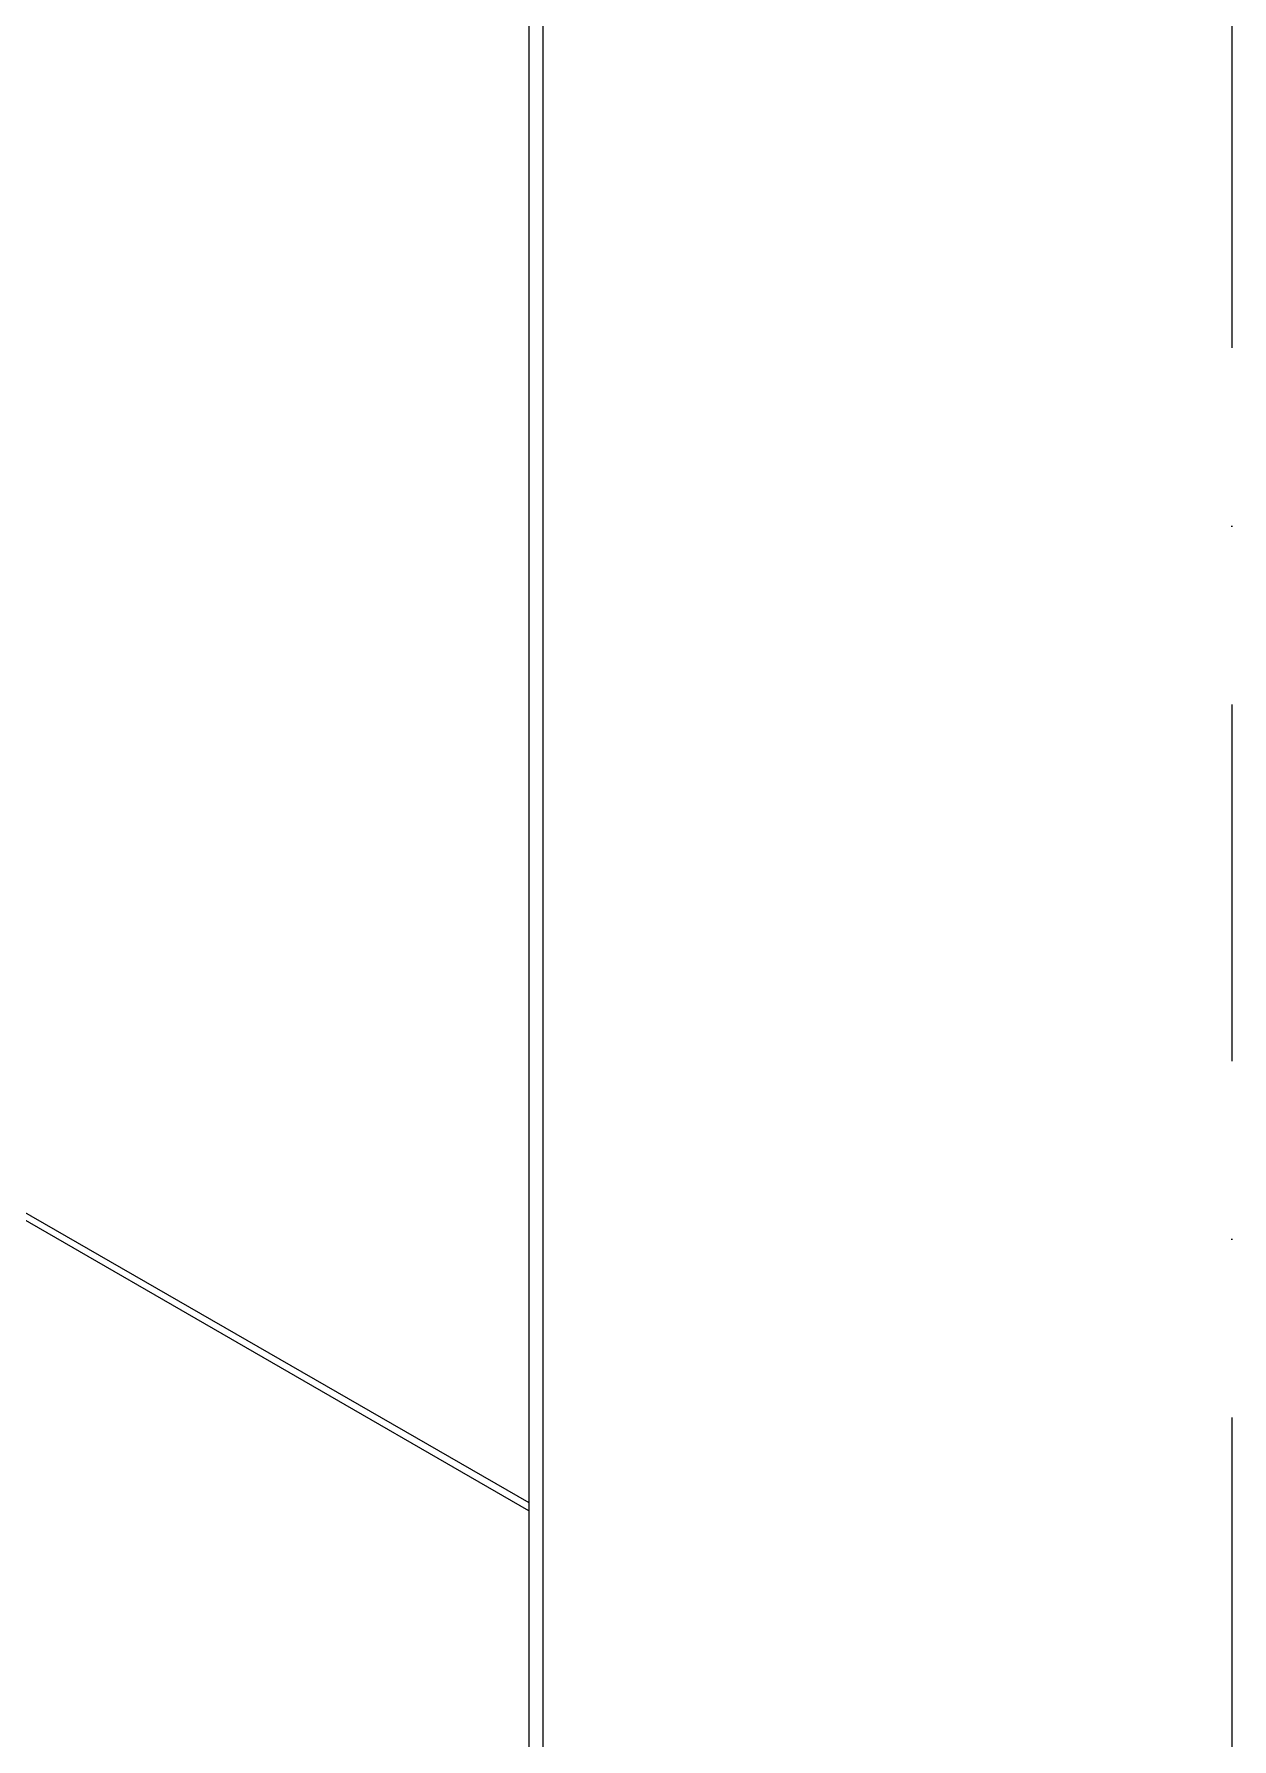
# Model space of a CAD drawing. Header units: centimetres. Extents: x 6807 to 16527, y -130 to 6110.
# Drawn here: x 14819 to 16527, y 1587 to 4017 of the extents above; entities that cross this region are included whole.
import ezdxf

# ---------------------------------------------------------------- set-up
doc = ezdxf.new("R2010")
doc.units = ezdxf.units.CM
doc.header["$LTSCALE"] = 10
doc.linetypes.add('DASHDOT', pattern=[25.4, 12.7, -6.35, 0, -6.35])
doc.layers.add('A-MURO', color=2, linetype='Continuous')
doc.layers.add('A-PISOS-NIVEL', color=1, linetype='Continuous')

msp = doc.modelspace()

# ---------------------------------------------------------------- linework, layer by layer
at = {"linetype": 'DASHDOT', "ltscale": 4}
msp.add_lwpolyline([(6807.5, 6109.5), (16527, 6109.5), (16527, -130.1), (6807.5, -130.1)], close=True, dxfattribs=at)
at = {"layer": 'A-MURO', "color": 251}
for p, q in [((15524.5, 5603.8), (15524.5, 603.8)), ((15544.5, 5603.8), (15544.5, 603.8))]:
    msp.add_line(p, q, dxfattribs=at)
at = {"layer": 'A-PISOS-NIVEL', "color": 251}
for p, q in [((15524.5, 1912.3), (13993, 2795.7)), ((13996.8, 2802.3), (15524.5, 1924.3))]:
    msp.add_line(p, q, dxfattribs=at)

doc.saveas('drawing.dxf')
